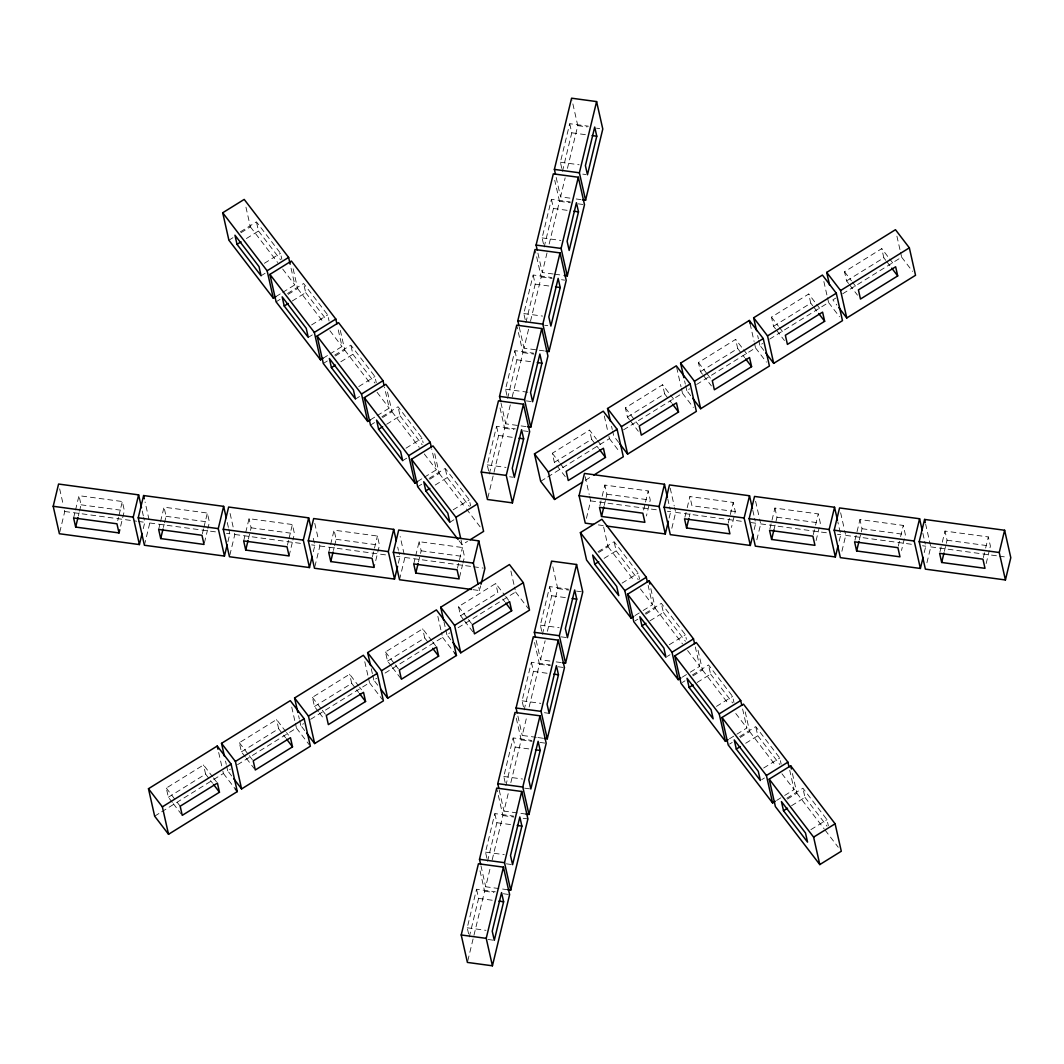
<?xml version="1.0" encoding="UTF-8"?>
<svg xmlns="http://www.w3.org/2000/svg" width="1064" height="1064" viewBox="0 0 1064 1064"><rect width="100%" height="100%" fill="white"/><g stroke="black" fill="none" stroke-linecap="round" stroke-linejoin="round"><path stroke-width="0.75" stroke-dasharray="5 3.75" d="M59.77 532.16L64.758 511.491L63.667 506.65M73.602 517.929L75.145 511.571M75.531 509.975L78.989 495.678L122.32 501.53L124.382 510.68L119.78 529.752M78.364 515.947L79.122 512.768M79.507 511.172L81.05 504.815L78.989 495.678M117.718 520.615L118.49 517.437M118.862 515.841L122.32 501.53M143.254 528.675L144.797 522.318L143.707 517.463M144.411 545.247L149.798 522.983L145.063 501.995M158.642 529.42L160.172 523.062M160.558 521.48L164.016 507.169L207.36 513.034L209.422 522.185L207.879 528.542M163.391 527.438L164.162 524.259M164.548 522.677L166.077 516.319L164.016 507.169M202.36 533.702L203.517 528.928M203.902 527.345L207.36 513.034M204.421 542.84L207.493 530.125M227.909 541.762L229.824 533.809L228.733 528.968M229.837 555.155L234.825 534.487L233.734 529.646M243.669 540.924L249.043 518.673L292.387 524.539L294.449 533.676L292.919 540.033M248.417 538.943L251.104 527.811L249.043 518.673M287.4 545.194L288.543 540.432M288.929 538.836L292.387 524.539M289.076 555.927L292.534 541.629M313.321 551.671L314.851 545.313L312.67 535.618M314.864 566.647L319.865 545.992L318.761 541.137M328.71 552.429L330.239 546.071M330.625 544.475L334.083 530.165L377.414 536.03L379.476 545.18L374.102 567.431M333.458 550.447L334.216 547.268M334.601 545.672L336.144 539.315L334.083 530.165M372.427 556.698L377.414 536.03M398.348 563.162L399.891 556.804L398.801 551.963M399.519 579.734L404.892 557.483L400.157 536.495M413.736 563.92L415.266 557.563M415.652 555.98L419.11 541.669L462.454 547.534L464.516 556.672L462.973 563.029M418.484 561.938L421.171 550.819L419.11 541.669M457.454 568.189L462.454 547.534M459.515 577.34L462.587 564.625M488.629 470.966L487.259 464.875L496.569 426.305L515.335 428.845M506.916 395.316L505.533 389.211L514.856 350.654L533.609 353.182M525.19 319.652L523.821 313.561L533.144 274.991L551.897 277.531M543.478 243.988L542.108 237.897L551.418 199.327L570.184 201.867M561.765 168.338L560.382 162.233L569.706 123.677L588.459 126.204M489.307 474.012L498.63 435.455L496.569 426.305M507.594 398.362L516.918 359.792L514.856 350.654M525.882 322.698L535.205 284.141L533.144 274.991M544.169 247.034L553.48 208.478L551.418 199.327M562.444 171.384L571.767 132.814L569.706 123.677M487.817 497.912L504.642 428.287L499.907 407.299M526.042 426.584L505.719 423.831L510.308 404.839M512.21 396.939L522.929 352.623L517.104 326.794M544.316 350.921L523.993 348.181L528.582 329.188M530.497 321.275L541.204 276.959L535.378 251.131M553.227 273.993L542.281 272.517L547.255 251.942M549.17 244.028L559.491 201.309L554.756 180.321M569.945 198.13L560.568 196.853L565.157 177.861M567.444 168.378L577.779 125.645L571.953 99.817M473.014 589.682L479.545 590.56L480.702 585.798M468.599 933.899L467.229 927.795L476.539 889.238L495.305 891.778M486.886 858.236L485.503 852.144L494.827 813.574L513.58 816.115M505.161 782.572L503.791 776.481L513.114 737.924L531.867 740.451M523.448 706.922L522.078 700.817L531.388 662.26L550.154 664.801M541.736 631.258L540.352 625.167L549.676 586.596L568.429 589.137M469.291 936.945L478.601 898.388L476.539 889.238M487.565 861.281L496.888 822.725L494.827 813.574M505.852 785.631L515.176 747.061L513.114 737.924M524.14 709.967L533.45 671.397L531.388 662.26M542.414 634.304L551.737 595.747L549.676 586.596M467.788 960.832L484.612 891.206L479.518 868.61M507.568 889.717L485.689 886.764L490.278 867.772M492.193 859.858L502.9 815.556L497.074 789.714M525.855 814.066L503.964 811.101L508.565 792.108M510.853 782.612L521.174 739.892L515.362 714.064M536.322 737.339L522.251 735.437L526.84 716.458M529.141 706.962L539.461 664.229L533.636 638.4M549.915 661.05L540.539 659.786L545.127 640.794M547.415 631.298L557.749 588.578L551.923 562.736M586.424 518.368L590.64 500.891L589.549 496.05M599.87 505.733L601.785 497.792M602.171 496.196L604.857 485.078L648.202 490.93L650.264 500.08L646.42 515.974M604.232 505.347L605.775 498.989M606.161 497.393L606.919 494.215L604.857 485.078M643.6 510.002L645.13 503.644M645.516 502.062L648.202 490.93M669.136 518.062L670.679 511.704L669.575 506.863M671.836 528.276L675.68 512.383L674.589 507.541M684.897 517.237L686.825 509.284M687.211 507.701L689.898 496.569L733.242 502.434L735.291 511.571L731.46 527.465M689.273 516.838L690.031 513.659M728.241 523.089L733.242 502.434M754.163 529.566L755.706 523.209L754.615 518.368M756.863 539.781L760.707 523.887L759.616 519.046M769.937 528.728L774.924 508.073L818.269 513.925L820.331 523.076L819.559 526.254M773.914 529.925L776.986 517.21L774.924 508.073M813.268 534.594L815.197 526.64M815.583 525.057L818.269 513.925M816.101 540.565L819.174 527.85M839.203 541.071L840.733 534.713L837.82 521.786M841.903 551.285L845.734 535.378L844.643 530.537M854.964 540.233L859.965 519.564L903.296 525.43L905.358 534.58L901.514 550.474M859.326 539.834L860.869 533.476M861.255 531.894L862.026 528.715L859.965 519.564M898.309 546.098L900.224 538.145M900.61 536.562L903.296 525.43M924.23 552.562L925.773 546.204L924.683 541.363M926.93 562.776L930.774 546.883L925.68 524.273M940.004 551.724L941.919 543.784M942.305 542.188L944.992 531.069L988.336 536.934L990.398 546.071L989.626 549.25M944.366 551.338L945.896 544.981M946.282 543.385L947.053 540.206L944.992 531.069M983.336 557.589L985.264 549.649M985.636 548.053L988.336 536.934M986.168 563.561L989.241 550.846M240.331 231.872L256.437 221.871L280.497 253.285L281.867 259.377M228.893 240.211L232.923 237.711M240.983 232.71L250.386 226.871L245.292 204.261M246.422 238.522L258.499 231.008L256.437 221.871M264.391 263.287L280.497 253.285M261.079 275.776L265.109 273.262M276.002 296.55L281.375 293.212M282.718 292.374L294.808 284.873L290.073 263.885M287.519 293.504L303.639 283.503L327.699 314.917L329.069 321.009M276.095 301.844L280.125 299.343M288.184 294.342L297.588 288.504L292.853 267.503M292.268 300.979L305.701 292.64L303.639 283.503M311.579 324.919L327.699 314.917M308.267 337.394L312.297 334.894M323.203 358.182L328.577 354.844M329.92 354.006L342.01 346.505L337.634 327.127M334.721 355.137L350.841 345.135L374.9 376.536L376.27 382.641M323.296 363.476L327.326 360.975M335.386 355.961L344.776 350.136L340.054 329.135M340.812 361.773L352.902 354.272L350.841 345.135M358.781 386.551L374.9 376.536M355.469 399.027L359.499 396.526M370.405 419.815L375.778 416.476M377.122 415.638L389.198 408.137L384.476 387.15M381.923 416.769L398.042 406.754L422.089 438.168L423.126 442.744M370.498 425.108L374.515 422.608M382.575 417.593L391.978 411.755L387.243 390.767M386.671 424.243L400.104 415.904L398.042 406.754M405.983 448.183L422.089 438.168M402.671 460.659L406.701 458.158M417.593 481.447L422.967 478.108M424.31 477.271L436.4 469.769L431.665 448.769M429.125 478.401L445.231 468.386L469.291 499.801L470.66 505.892M417.687 486.727L421.716 484.226M429.776 479.226L439.179 473.387L434.085 450.79M435.216 485.038L447.292 477.537L445.231 468.386M453.171 509.816L469.291 499.801M565.277 476.632L554.371 462.388L552.309 453.251L589.549 430.122L596.478 439.179M629.409 419.615L627.428 417.022L625.366 407.871L662.593 384.756L669.535 393.813M702.466 374.249L700.484 371.655L698.423 362.505L735.65 339.389L742.592 348.447M775.523 328.869L773.528 326.289L771.48 317.139L808.707 294.01L815.649 303.08M848.567 283.503L846.585 280.923L844.523 271.772L881.763 248.643L888.706 257.714M449.873 522.291L453.889 519.791M554.371 462.388L591.611 439.272L589.549 430.122M627.428 417.022L664.654 393.893L662.593 384.756M700.484 371.655L737.711 348.527L735.65 339.389M773.528 326.289L810.768 303.16L808.707 294.01M846.585 280.923L883.825 257.794L881.763 248.643M540.672 481.327L546.284 477.842M547.681 476.978L609.433 438.634L608.342 433.793M623.544 429.856L682.49 393.268L681.386 388.413M690.749 395.768L686.785 390.594L689.592 388.852M696.601 384.49L755.533 347.888L754.442 343.047M763.806 350.402L759.829 345.228L762.649 343.486M769.658 339.123L828.59 302.522L827.499 297.681M835.692 298.12L832.886 299.862L836.863 305.036M842.715 293.757L901.647 257.156L900.556 252.314M459.089 540.778L462.108 544.741L467.482 541.403M585.426 480.29L592.435 475.927M172.315 802.402L168.351 797.229L166.29 788.078L203.53 764.963L212.454 776.614M245.372 757.036L241.408 751.862L239.347 742.712L276.587 719.583L285.511 731.247M318.429 711.67L314.465 706.483L312.404 697.346L349.644 674.217L358.568 685.868M391.486 666.303L387.522 661.116L385.461 651.979L422.701 628.851L431.612 640.501M463.545 619.634L460.579 615.75L458.518 606.613L495.744 583.484L504.668 595.135M168.351 797.229L205.591 774.1L203.53 764.963M241.408 751.862L278.648 728.734L276.587 719.583M314.465 706.483L351.705 683.367L349.644 674.217M387.522 661.116L424.749 638.001L422.701 628.851M460.579 615.75L497.806 592.635L495.744 583.484M154.652 816.168L160.265 812.683M161.675 811.805L223.413 773.462L222.323 768.62M231.673 775.975L227.709 770.802L230.516 769.059M237.538 764.697L296.47 728.095L295.38 723.254M304.73 730.609L300.766 725.435L303.572 723.68M310.595 719.331L369.527 682.729L368.437 677.888M377.787 685.243L373.823 680.056L376.629 678.313M385.048 673.086L442.584 637.363L441.48 632.521M450.843 639.876L446.88 634.689L449.686 632.947M458.105 627.72L515.628 591.996L514.537 587.155M598.021 551.724L614.128 541.709L638.187 573.124L639.57 579.215M598.673 552.548L608.076 546.71L602.982 524.1M604.113 558.361L616.189 550.859L614.128 541.709M622.081 583.125L638.187 573.124M635.035 615.551L641.752 611.388M643.095 610.55L652.498 604.711L648.136 585.346M645.223 613.343L661.329 603.341L685.389 634.756L686.413 639.331M635.128 620.844L637.815 619.182M645.875 614.181L655.278 608.342L650.184 585.732M649.958 620.831L663.391 612.492L661.329 603.341M669.269 644.757L685.389 634.756M667.301 656.408L669.988 654.746M682.237 677.183L688.953 673.02M690.297 672.182L699.7 666.343L695.324 646.965M692.411 674.975L708.531 664.973L732.591 696.388L733.961 702.479M682.33 682.476L685.016 680.814M693.076 675.813L702.466 669.974L697.372 647.364M697.159 682.45L710.592 674.111L708.531 664.973M716.471 706.39L732.591 696.388M729.439 738.815L746.888 727.976L742.167 706.988M739.613 736.607L755.733 726.606L779.779 758.007L781.162 764.112M729.532 744.108L732.205 742.446M740.265 737.445L749.668 731.606L744.574 708.996M745.704 743.257L757.794 735.743L755.733 726.606M763.673 768.022L779.779 758.007M761.704 779.673L764.391 777.997M776.627 800.447L783.343 796.284M784.687 795.446L794.09 789.608L789.727 770.23M786.815 798.239L802.921 788.225L826.981 819.639L828.351 825.744M787.466 799.064L796.87 793.225L791.776 770.629M791.563 805.714L804.983 797.375L802.921 788.225M810.874 829.654L826.981 819.639M577.779 125.645L587.155 126.909M596.532 128.185L599.657 128.611M571.767 132.814L585.838 134.716M560.382 162.233L579.149 164.774M582.766 174.124L585.892 174.549M576.196 198.968L580.891 199.606M559.491 201.309L570.437 202.785M578.244 203.849L582.939 204.474M553.48 208.478L567.551 210.379M542.108 237.897L560.861 240.437M554.783 274.206L562.603 275.257M541.204 276.959L552.149 278.449M561.526 279.712L564.652 280.138M535.205 284.141L549.263 286.043M523.821 313.561L542.573 316.088M544.635 325.238L547.761 325.664M522.929 352.623L533.862 354.099M516.918 359.792L530.989 361.694M505.533 389.211L528.981 392.39M526.348 400.902L531.042 401.527M504.642 428.287L514.018 429.55M523.395 430.827L528.09 431.452M498.63 435.455L512.702 437.357M487.259 464.875L506.012 467.415M509.629 476.765L512.755 477.191M606.919 494.215L650.264 500.08M735.291 511.571L691.959 505.719L689.898 496.569M776.986 517.21L820.331 523.076M862.026 528.715L905.358 534.58M947.053 540.206L990.398 546.071M590.64 500.891L657.605 509.949M667.407 511.265L670.679 511.704M675.68 512.383L742.632 521.44M750.798 522.544L755.706 523.209M760.707 523.887L827.672 532.944M837.474 534.261L840.733 534.713M845.734 535.378L912.699 544.436M922.501 545.766L925.773 546.204M930.774 546.883L997.739 555.94M999.362 556.166L1007.528 557.27M598.327 524.911L603.235 525.576M81.05 504.815L124.382 510.68M166.077 516.319L209.422 522.185M251.104 527.811L294.449 533.676M336.144 539.315L379.476 545.18M421.171 550.819L464.516 556.672M64.758 511.491L136.631 521.214M138.267 521.427L144.797 522.318M149.798 522.983L216.763 532.04M226.552 533.37L229.824 533.809M234.825 534.487L301.79 543.544M311.592 544.874L314.851 545.313M319.865 545.992L386.817 555.049M396.619 556.366L399.891 556.804M404.892 557.483L471.857 566.54M473.493 566.766L483.282 568.083M557.749 588.578L568.681 590.054M576.502 591.105L582.753 591.956M551.737 595.747L565.809 597.649M540.352 625.167L559.119 627.693M561.18 636.844L567.431 637.695M556.166 661.901L562.417 662.739M539.461 664.229L550.407 665.718M558.214 666.769L564.465 667.62M533.45 671.397L547.521 673.312M522.078 700.817L540.831 703.357M544.462 712.72L549.144 713.346M537.879 737.552L544.143 738.403M521.174 739.892L532.12 741.369M539.94 742.433L546.191 743.271M515.176 747.061L529.234 748.963M503.791 776.481L522.544 779.021M524.605 788.158L530.856 789.009M502.9 815.556L513.832 817.032M523.209 818.296L527.904 818.934M496.888 822.725L510.959 824.627M485.503 852.144L504.269 854.671M506.331 863.822L512.582 864.673M484.612 891.206L493.989 892.483M503.365 893.747L509.616 894.598M478.601 898.388L492.672 900.29M467.229 927.795L485.982 930.335M488.043 939.485L494.294 940.323M901.647 257.156L912.553 271.4M889.69 259.004L893.667 264.191M883.825 257.794L885.807 260.387M886.804 261.678L890.768 266.851M844.523 271.772L851.466 280.829M852.464 282.133L856.427 287.307M849.564 284.806L857.491 295.154M828.59 302.522L839.496 316.766M816.647 304.37L821.594 310.848M810.768 303.16L812.75 305.754M813.747 307.044L817.711 312.231M771.48 317.139L778.409 326.209M779.407 327.499L784.368 333.976M776.507 330.173L784.447 340.533M755.533 347.888L766.439 362.132M743.59 349.737L748.551 356.214M737.711 348.527L744.654 357.597M698.423 362.505L706.35 372.866M707.347 374.156L711.311 379.343M703.45 375.539L711.39 385.899M682.49 393.268L693.396 407.499M670.533 395.116L675.494 401.58M664.654 393.893L671.597 402.963M625.366 407.871L638.254 424.709M630.393 420.905L638.334 431.266M618.689 442.438L613.729 435.961L612.638 431.12M609.433 438.634L619.341 451.575M597.476 440.483L602.437 446.947M591.611 439.272L598.54 448.33M552.309 453.251L559.252 462.308M560.236 463.598L565.197 470.075M616.189 550.859L638.24 579.654M663.391 612.492L685.442 641.286M710.592 674.111L732.644 702.905M757.794 735.743L779.846 764.537M804.983 797.375L827.034 826.169M608.076 546.71L634.317 580.984M640.382 588.897L652.498 604.711M655.278 608.342L682.529 643.933M687.583 650.53L699.7 666.343M702.466 669.974L728.72 704.248M735.783 713.479L746.888 727.976M749.668 731.606L775.922 765.881M781.974 773.781L794.09 789.608M796.87 793.225L824.121 828.829M825.132 830.146L838.259 847.276M258.499 231.008L280.55 259.802M305.701 292.64L326.754 320.131M352.902 354.272L374.954 383.067M400.104 415.904L422.155 444.699M447.292 477.537L469.344 506.331M250.386 226.871L277.637 262.462M282.692 269.059L294.808 284.873M297.588 288.504L323.828 322.778M329.893 330.691L342.01 346.505M344.776 350.136L371.03 384.41M377.082 392.31L389.198 408.137M391.978 411.755L419.243 447.359M424.283 453.942L436.4 469.769M439.179 473.387L465.42 507.661M466.431 508.978L480.569 527.438M515.628 591.996L528.529 608.821M505.666 596.425L508.645 600.309M502.767 599.099L504.748 601.692M458.518 606.613L467.442 618.264M468.426 619.554L472.389 624.728M464.542 620.937L474.451 633.878M442.584 637.363L454.474 652.897M432.609 641.805L435.588 645.688M424.749 638.001L428.726 643.175M385.461 651.979L394.385 663.63M395.369 664.92L399.346 670.107M392.483 667.594L401.407 679.244M369.527 682.729L382.415 699.567M359.552 687.171L361.534 689.751M351.705 683.367L355.669 688.541M356.653 689.844L358.635 692.425M312.404 697.346L321.328 708.996M322.326 710.286L326.289 715.474M319.426 712.96L324.374 719.437M296.47 728.095L309.358 744.933M286.495 732.537L288.477 735.131M278.648 728.734L282.612 733.907M283.609 735.211L285.591 737.791M239.347 742.712L248.271 754.363M249.269 755.666L253.232 760.84M246.369 758.326L254.296 768.687M223.413 773.462L235.317 789.009M213.438 777.904L216.418 781.787M205.591 774.1L209.555 779.287M210.552 780.577L212.534 783.171M166.29 788.078L176.212 801.032M177.196 802.322L180.175 806.206M173.312 803.706L181.239 814.053M896.912 236.168L900.197 250.705M922.86 533.29L924.31 539.754M823.869 281.534L827.14 296.071M840.64 512.782L844.284 528.928M757.648 335.532L758.379 338.764M758.738 340.387L759.829 345.228M750.08 323.669L754.083 341.438M755.613 501.277L759.257 517.423M752.793 510.294L754.243 516.745M684.591 380.899L685.322 384.131M685.695 385.753L686.785 390.594M676.664 367.426L681.026 386.804M670.214 488.163L674.217 505.932M667.766 498.79L669.216 505.254M556.193 177.475L560.568 196.853M611.547 426.278L612.266 429.497M604.339 416.024L607.97 432.17M537.918 253.139L542.281 272.517M585.187 476.672L589.19 494.428M519.272 327.18L523.993 348.181M500.984 402.844L505.719 423.831M536.176 640.408L540.539 659.786M510.906 571.009L514.178 585.533M517.889 716.072L522.251 735.437M478.813 587.328L479.545 590.56M461.018 539.9L462.108 544.741M499.242 790.113L503.964 811.101M443.967 621.775L445.417 628.239M445.789 629.848L446.88 634.689M437.849 616.375L441.121 630.899M480.955 865.777L485.689 886.764M397.71 547.122L398.428 550.354M371.269 668.764L372.36 673.605M372.733 675.214L373.823 680.056M364.792 661.742L368.064 676.265M314.771 523.382L318.402 539.528M298.585 715.74L299.317 718.971M299.676 720.581L300.766 725.435M291.736 707.108L295.007 721.645M230.103 513.5L233.375 528.023M227.284 522.504L228.374 527.358M225.528 761.106L226.26 764.338M226.619 765.947L227.709 770.802M218.679 752.474L221.964 767.011M142.244 511.013L143.334 515.854M59.664 488.881L63.308 505.028"/><path stroke-width="1.5" d="M142.111 533.436L139.411 544.568L59.385 533.742L53.2 506.291L58.573 484.04L138.613 494.866L141.512 507.781M119.78 529.752L119.008 532.931L75.664 527.066L77.978 517.53M139.411 544.568L133.226 517.117L138.613 494.866M227.137 544.941L224.451 556.06L144.411 545.247L138.227 517.796L143.613 495.545L223.64 506.358L226.193 517.663M160.704 538.57L158.642 529.42L201.974 535.285L204.035 544.436L160.704 538.57L163.005 529.034M224.451 556.06L218.266 528.622L223.64 506.358M312.164 556.432L309.478 567.564L229.452 556.738L223.267 529.287L228.64 507.036L308.666 517.862L311.22 529.167M245.731 550.075L243.669 540.924L287.014 546.79L289.076 555.927L245.731 550.075L248.032 540.539M309.478 567.564L303.293 540.113L308.666 517.862M397.59 566.341L394.518 579.069L314.478 568.243L308.294 540.791L313.667 518.54L393.707 529.367L396.247 540.658M330.758 561.566L328.71 552.429L372.041 558.281L374.102 567.431L330.758 561.566L333.072 552.03M394.518 579.069L388.32 551.618L393.707 529.367M471.379 589.456L399.519 579.734L393.321 552.296L398.707 530.032L478.733 540.858L484.918 568.309L481.074 584.202M415.798 573.07L413.736 563.92L457.081 569.785L459.143 578.922L415.798 573.07L418.099 563.534M481.247 472.044L498.457 400.835L523.461 404.214L529.646 431.665L512.436 502.873L487.432 499.495L481.247 472.044L506.251 475.422L512.436 502.873M500.625 401.234L499.535 396.38L516.732 325.172L541.749 328.563L547.933 356.001L530.723 427.209L527.598 426.797M518.899 325.571L517.809 320.73L535.019 249.521L560.036 252.9L566.221 280.351L549.011 351.559L545.885 351.133M537.187 249.907L536.096 245.066L553.307 173.858L578.311 177.236L584.495 204.687L567.285 275.895L564.159 275.47M555.475 174.257L554.384 169.402L571.581 98.194L596.598 101.585L602.783 129.023L585.572 200.232L582.447 199.819M478.082 584.096L473.36 563.109L478.733 540.858M506.251 475.422L523.461 404.214M530.723 427.209L524.539 399.771L541.749 328.563M549.011 351.559L542.826 324.108L560.036 252.9M567.285 275.895L561.1 248.444L578.311 177.236M585.572 200.232L579.388 172.794L596.598 101.585M523.648 438.834L514.324 477.404L512.263 468.253L521.586 429.696L523.648 438.834L518.953 438.208M541.922 363.183L532.612 401.74L530.55 392.603L539.86 354.033L541.922 363.183L537.24 362.545M560.209 287.519L550.886 326.076L548.824 316.939L558.148 278.369L560.209 287.519L555.514 286.881M578.497 211.856L569.173 250.426L567.112 241.275L576.435 202.719L578.497 211.856L573.802 211.231M596.771 136.205L587.461 174.762L585.399 165.612L594.71 127.055L596.771 136.205L592.089 135.567M461.217 934.977L478.428 863.769L503.432 867.147L509.616 894.598L492.419 965.806L467.402 962.415L461.217 934.977L486.221 938.355L492.419 965.806M480.596 864.154L479.505 859.313L496.715 788.105L521.719 791.483L527.904 818.934L510.693 890.142L507.568 889.717M498.87 788.491L497.779 783.649L514.989 712.441L540.007 715.819L546.191 743.271L528.981 814.479L525.855 814.066M517.157 712.84L516.067 707.999L533.277 636.791L558.281 640.169L564.465 667.62L547.268 738.828L544.143 738.403M535.445 637.176L534.354 632.335L551.564 561.127L576.568 564.505L582.753 591.956L565.543 663.165L562.417 662.739M593.433 524.246L585.267 523.142L579.082 495.691L584.455 473.44L664.481 484.266L667.394 497.181M486.221 938.355L503.432 867.147M510.693 890.142L504.509 862.691L521.719 791.483M528.981 814.479L522.796 787.041L540.007 715.819M547.268 738.828L541.071 711.377L558.281 640.169M565.543 663.165L559.358 635.713L576.568 564.505M503.618 901.767L494.294 940.323L492.233 931.186L501.556 892.616L503.618 901.767L498.923 901.128M521.892 826.103L512.582 864.673L510.521 855.523L519.831 816.966L521.892 826.103L517.21 825.465M540.179 750.439L530.856 789.009L528.795 779.859L538.118 741.302L540.179 750.439L535.485 749.814M558.467 674.789L549.144 713.346L547.082 704.208L556.406 665.638L558.467 674.789L553.772 674.15M576.741 599.125L567.431 637.695L565.37 628.545L574.693 589.988L576.741 599.125L572.06 598.487M601.546 516.466L599.484 507.329L642.829 513.181L644.89 522.331L601.546 516.466L603.847 506.93M606.493 526.015L665.293 533.968L659.108 506.517L664.481 484.266M753.019 534.341L750.333 545.46L670.293 534.633L664.109 507.196L669.482 484.931L749.521 495.758L752.434 508.672M665.293 533.968L668.365 521.254M686.586 527.97L684.524 518.82L727.856 524.685L729.917 533.835L686.586 527.97L688.887 518.434M750.333 545.46L744.135 518.008L749.521 495.758M838.046 545.832L835.36 556.964L755.334 546.138L749.149 518.687L754.522 496.436L834.548 507.262L837.461 520.176M771.613 539.461L769.551 530.324L812.896 536.189L814.958 545.327L771.613 539.461L773.914 529.925M835.36 556.964L829.175 529.513L834.548 507.262M923.073 557.337L920.387 568.455L840.361 557.642L834.176 530.191L839.549 507.94L919.589 518.753L922.129 530.058M856.64 550.966L854.578 541.815L897.923 547.681L899.984 556.831L856.64 550.966L858.954 541.43M920.387 568.455L914.202 541.017L919.589 518.753M919.203 541.682L924.589 519.432L1004.616 530.258L1010.8 557.709L1005.427 579.96L925.387 569.134L919.203 541.682L999.242 552.509L1005.427 579.96M941.68 562.47L939.618 553.32L982.95 559.185L985.011 568.322L941.68 562.47L943.981 552.934M999.242 552.509L1004.616 530.258M276.002 296.55L273.315 298.213L228.893 240.211L222.708 212.76L244.201 199.42L288.623 257.422L290.073 263.885M237.019 244.361L234.958 235.21L259.018 266.625L261.079 275.776L237.019 244.361L241.049 241.861M273.315 298.213L267.13 270.775L288.623 257.422M323.203 358.182L320.517 359.845L276.095 301.844L269.91 274.392L291.39 261.052L335.812 319.054L336.916 323.895M284.221 305.993L282.16 296.843L306.206 328.257L308.267 337.394L284.221 305.993L288.238 303.479M320.517 359.845L314.332 332.394L335.812 319.054M370.405 419.815L367.718 421.477L323.296 363.476L317.112 336.025L338.591 322.685L383.013 380.686L384.104 385.527M331.409 367.612L329.348 358.475L353.408 389.889L355.469 399.027L331.409 367.612L335.439 365.112M367.718 421.477L361.534 394.026L383.013 380.686M417.593 481.447L414.92 483.109L370.498 425.108L364.3 397.657L385.793 384.317L430.215 442.318L431.306 447.159M378.611 429.244L376.55 420.107L400.609 451.508L402.671 460.659L378.611 429.244L382.641 426.744M414.92 483.109L408.722 455.658L430.215 442.318M458.079 539.461L417.687 486.727L411.502 459.289L432.995 445.936L477.417 503.95L483.601 531.388L470.168 539.741M425.813 490.876L423.751 481.739L447.811 513.141L449.873 522.291L425.813 490.876L429.843 488.376M582.62 482.032L554.557 499.455L540.672 481.327L534.487 453.876L603.248 411.183L617.12 429.311L623.304 456.762L593.845 475.063M610.457 421.424L607.544 408.51L676.292 365.817L690.177 383.944L696.361 411.382L627.614 454.089L619.674 443.728M683.873 377.68L680.601 363.143L749.349 320.45L763.234 338.565L769.418 366.016L700.657 408.722L692.731 398.362M756.557 330.691L753.644 317.777L822.406 275.071L836.291 293.199L842.475 320.65L773.714 363.356L765.787 352.995M829.614 285.325L826.701 272.411L895.462 229.704L909.348 247.832L915.532 275.283L846.771 317.976L838.844 307.629M460.659 538.278L455.924 517.29L477.417 503.95M554.557 499.455L548.372 472.004L617.12 429.311M627.614 454.089L621.416 426.637L690.177 383.944M700.657 408.722L694.473 381.271L763.234 338.565M773.714 363.356L767.53 335.905L836.291 293.199M846.771 317.976L840.587 290.538L909.348 247.832M605.483 457.387L568.256 480.516L566.194 471.365L603.421 448.25L605.483 457.387L599.537 449.62M678.539 412.021L641.299 435.149L639.251 425.999L676.478 402.884L678.539 412.021L672.594 404.254M751.596 366.654L714.356 389.783L712.295 380.633L749.535 357.517L751.596 366.654L745.651 358.887M824.653 321.288L787.413 344.417L785.352 335.266L822.592 312.138L824.653 321.288L818.708 313.521M897.71 275.922L860.47 299.037L858.409 289.9L895.649 266.771L897.71 275.922L891.752 268.155M148.468 788.717L217.229 746.024L231.114 764.138L237.299 791.589L168.538 834.296L154.652 816.168L148.468 788.717L162.353 806.845L168.538 834.296M224.438 756.265L221.525 743.35L290.286 700.644L304.171 718.772L310.356 746.223L241.595 788.929L233.654 778.569M297.853 712.508L294.582 697.984L363.343 655.278L377.215 673.406L383.399 700.857L314.651 743.55L306.711 733.202M370.551 665.532L367.639 652.618L436.386 609.911L450.272 628.039L456.456 655.491L387.708 698.184L380.766 689.126M443.595 620.166L440.696 607.238L509.443 564.545L523.328 582.673L529.513 610.124L460.752 652.817L452.825 642.457M633.692 616.389L631.005 618.064L586.583 560.05L580.399 532.612L601.892 519.259L646.313 577.273L647.404 582.114M162.353 806.845L231.114 764.138M241.595 788.929L235.41 761.478L304.171 718.772M314.651 743.55L308.467 716.112L377.215 673.406M387.708 698.184L381.511 670.732L450.272 628.039M460.752 652.817L454.567 625.366L523.328 582.673M219.477 792.228L182.237 815.356L180.175 806.206L217.415 783.077L219.477 792.228L213.518 784.461M292.52 746.861L255.293 769.99L253.232 760.84L290.472 737.711L292.52 746.861L286.575 739.094M365.577 701.495L328.35 724.611L326.289 715.474L363.516 692.345L365.577 701.495L359.632 693.728M438.634 656.129L401.407 679.244L399.346 670.107L436.573 646.979L438.634 656.129L432.689 648.348M511.691 610.749L474.451 633.878L472.389 624.728L509.629 601.612L511.691 610.749L505.746 602.982M594.71 564.199L592.648 555.049L616.708 586.464L618.769 595.614L594.71 564.199L598.739 561.699M631.005 618.064L624.821 590.613L646.313 577.273M680.894 678.021L678.207 679.683L633.785 621.682L627.6 594.231L649.08 580.891L693.502 638.892L694.606 643.747M641.911 625.832L639.85 616.681L663.896 648.096L665.958 657.246L641.911 625.832L645.941 623.331M678.207 679.683L672.022 652.245L693.502 638.892M728.095 739.653L725.409 741.315L680.987 683.314L674.802 655.863L696.282 642.523L740.704 700.524L741.794 705.366M689.1 687.464L687.038 678.313L711.098 709.728L713.159 718.865L689.1 687.464L693.13 684.963M725.409 741.315L719.224 713.864L740.704 700.524M775.284 801.285L772.61 802.948L728.188 744.946L721.991 717.495L743.483 704.155L787.905 762.156L788.996 766.998M736.301 749.083L734.24 739.946L758.299 771.36L760.361 780.497L736.301 749.083L740.331 746.582M772.61 802.948L766.413 775.496L787.905 762.156M769.192 779.127L790.685 765.787L835.107 823.789L841.291 851.24L819.799 864.58L775.377 806.579L769.192 779.127L813.614 837.129L819.799 864.58M783.503 810.715L781.442 801.578L805.501 832.992L807.563 842.129L783.503 810.715L787.533 808.214M813.614 837.129L835.107 823.789M554.384 169.402L579.388 172.794M536.096 245.066L561.1 248.444M517.809 320.73L542.826 324.108M499.535 396.38L524.539 399.771M579.082 495.691L659.108 506.517M664.109 507.196L744.135 518.008M749.149 518.687L829.175 529.513M834.176 530.191L914.202 541.017M53.2 506.291L133.226 517.117M138.227 517.796L218.266 528.622M223.267 529.287L303.293 540.113M308.294 540.791L388.32 551.618M393.321 552.296L473.36 563.109M534.354 632.335L559.358 635.713M516.067 707.999L541.071 711.377M497.779 783.649L522.796 787.041M479.505 859.313L504.509 862.691M826.701 272.411L840.587 290.538M753.644 317.777L767.53 335.905M680.601 363.143L694.473 381.271M607.544 408.51L621.416 426.637M534.487 453.876L548.372 472.004M580.399 532.612L624.821 590.613M627.6 594.231L672.022 652.245M674.802 655.863L719.224 713.864M721.991 717.495L766.413 775.496M222.708 212.76L267.13 270.775M269.91 274.392L314.332 332.394M317.112 336.025L361.534 394.026M364.3 397.657L408.722 455.658M411.502 459.289L455.924 517.29M440.696 607.238L454.567 625.366M454.474 652.897L456.456 655.491M367.639 652.618L381.511 670.732M294.582 697.984L308.467 716.112M221.525 743.35L235.41 761.478M235.317 789.009L237.299 791.589M924.589 519.432L925.308 522.663M749.349 320.45L750.08 323.669M790.685 765.787L791.403 769.006M649.08 580.891L649.811 584.123M217.229 746.024L217.96 749.242M143.613 495.545L144.332 498.763M119.008 532.931L116.947 523.794L73.602 517.929L75.664 527.066"/></g></svg>
